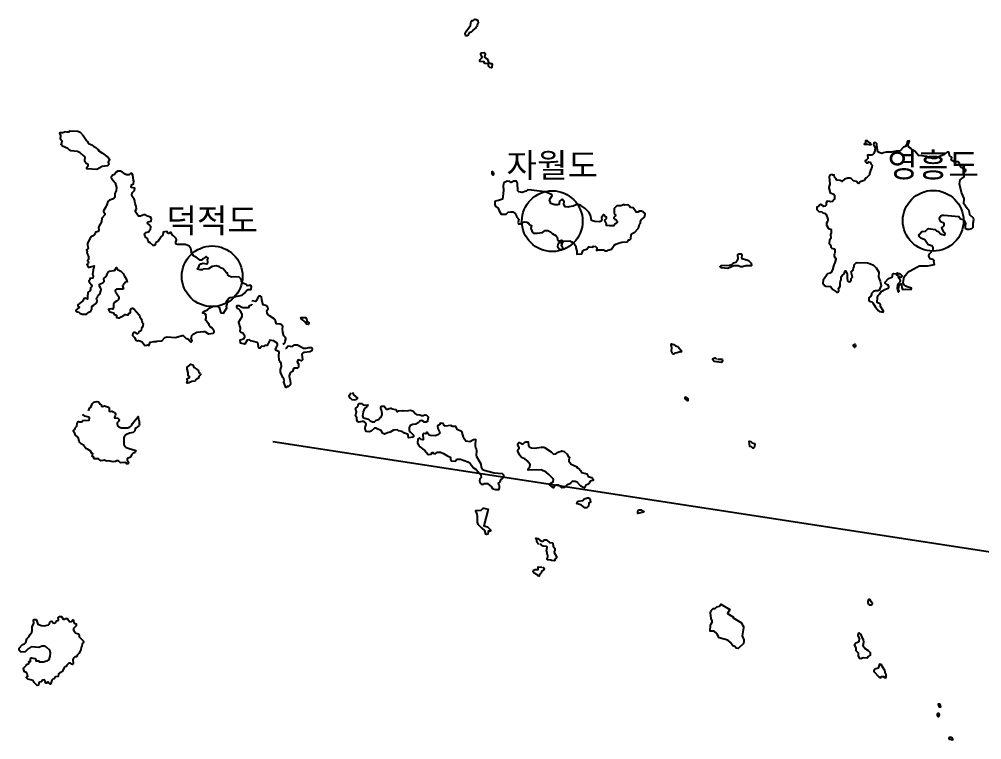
# Model space of a CAD drawing. Header units: millimetres. Extents: x -954552 to 1497340, y -301250 to 736091.
# Drawn here: x 116332 to 155975, y 396151 to 425817 of the extents above; entities that cross this region are included whole.
import ezdxf
from ezdxf.enums import TextEntityAlignment as Align

# ---------------------------------------------------------------- set-up
doc = ezdxf.new("R2010")
doc.units = ezdxf.units.MM
for name, color, linetype in [('2122', 7, 'Continuous'), ('AWS', 4, 'Continuous'), ('AWS명', 2, 'Continuous'), ('티센', 6, 'Continuous')]:
    doc.layers.add(name, color=color, linetype=linetype)
doc.styles.get("Standard").update_dxf_attribs({"font": ''})
doc.styles.get('Standard').set_extended_font_data('Gulim')

msp = doc.modelspace()

# ---------------------------------------------------------------- linework, layer by layer
at = {"layer": '2122', "color": 7}
for points in [[(135135, 425468), (135011, 425366), (135005, 425346), (134946, 425283), (134864, 425252), (134807, 425147), (134787, 425135), (134728, 425133), (134707, 425158), (134701, 425221), (134710, 425283), (134769, 425353), (134913, 425564), (134940, 425726), (134973, 425763), (135029, 425769), (135069, 425811), (135092, 425817), (135148, 425813), (135223, 425772), (135227, 425659), (135202, 425634), (135194, 425559), (135177, 425522), (135135, 425468), (135135, 425468)], [(135626, 424136), (135657, 424031), (135762, 423999), (135793, 424001), (135805, 423979), (135790, 423832), (135777, 423820), (135709, 423827), (135661, 423890), (135662, 423959), (135637, 423985), (135513, 423993), (135469, 424065), (135307, 424084), (135305, 424149), (135389, 424230), (135398, 424258), (135398, 424276), (135344, 424364), (135345, 424420), (135375, 424441), (135482, 424449), (135505, 424422), (135519, 424380), (135498, 424252), (135554, 424214), (135607, 424193), (135626, 424136), (135626, 424136)], [(118283, 421177), (118382, 421177), (118383, 421189), (118427, 421219), (118745, 421205), (118839, 421169), (118968, 421036), (119068, 420866), (119080, 420866), (119102, 420819), (119126, 420800), (119188, 420702), (119348, 420636), (119386, 420589), (119486, 420533), (119558, 420465), (119570, 420465), (119614, 420395), (119761, 420305), (119998, 420121), (120045, 420051), (120045, 420019), (120000, 419933), (120017, 419842), (120008, 419829), (119966, 419777), (119741, 419749), (119532, 419634), (119114, 419656), (119109, 419709), (119167, 419802), (119167, 419802), (119167, 419834), (119087, 419878), (119032, 419954), (119028, 420021), (119045, 420137), (118997, 420192), (118985, 420192), (118839, 420319), (118738, 420378), (118461, 420403), (118408, 420432), (118334, 420497), (118117, 420587), (118069, 420648), (118063, 420694), (118090, 420728), (118096, 420800), (118061, 420832), (118028, 420882), (118049, 421032), (118001, 421121), (118015, 421160), (118133, 421152), (118190, 421186), (118270, 421192), (118270, 421192)], [(149824, 419422), (149743, 419407), (149686, 419330), (149724, 419023), (149686, 418949), (149681, 418874), (149738, 418673), (149880, 418621), (149917, 418570), (149915, 418433), (149902, 418396), (149825, 418310), (149751, 418295), (149706, 418314), (149613, 418322), (149568, 418263), (149573, 418164), (149529, 418120), (149454, 418108), (149453, 418122), (149349, 418192), (149323, 418189), (149305, 418177), (149254, 418102), (149184, 418076), (149183, 417983), (149269, 417900), (149388, 417885), (149431, 417841), (149535, 417821), (149561, 417783), (149561, 417783), (149633, 417582), (149632, 417551), (149618, 417488), (149580, 417427), (149579, 417333), (149658, 417206), (149762, 417180), (149776, 417167), (149773, 417017), (149761, 416976), (149748, 416962), (149759, 416783), (149706, 416725), (149697, 416593), (149753, 416505), (149758, 416436), (149794, 416392), (149895, 416363), (149919, 416346), (149925, 416215), (149917, 416153), (149894, 416134), (149896, 416060), (149962, 415946), (149962, 415928), (149915, 415765), (149882, 415706), (149830, 415498), (149760, 415381), (149738, 415362), (149628, 415339), (149628, 415339), (149577, 415290), (149577, 415268), (149442, 415074), (149428, 414955), (149501, 414854), (149557, 414822), (149744, 414813), (149848, 414686), (149959, 414603), (149996, 414583), (150053, 414583), (150091, 414632), (150080, 414738), (150099, 414757), (150138, 414831), (150139, 414950), (150153, 415037), (150186, 415093), (150188, 415206), (150223, 415243), (150229, 415263), (150302, 415329), (150334, 415445), (150354, 415465), (150367, 415462), (150434, 415332), (150439, 415239), (150432, 415171), (150442, 415045), (150472, 415016), (150546, 415012), (150546, 415012), (150598, 415074), (150599, 415148), (150650, 415198), (150597, 415424), (150673, 415485), (150688, 415591), (150719, 415634), (150720, 415709), (150809, 415792), (150838, 415808), (151264, 415784), (151388, 415742), (151519, 415690), (151631, 415577), (151740, 415405), (151724, 415206), (151748, 415124), (151797, 415030), (151831, 414857), (151747, 414668), (151722, 414643), (151703, 414635), (151596, 414632), (151521, 414612), (151439, 414529), (151438, 414486), (151406, 414417), (151330, 414343), (151322, 414265), (151328, 414237), (151340, 414212), (151340, 414212), (151449, 414178), (151495, 414141), (151596, 413963), (151684, 413869), (151711, 413820), (151770, 413780), (151914, 413760), (151933, 413803), (151804, 413993), (151800, 414062), (151770, 414118), (151687, 414138), (151670, 414151), (151686, 414369), (151712, 414444), (151776, 414505), (151846, 414623), (151933, 414646), (151979, 414692), (152117, 414749), (152155, 414787), (152155, 414812), (152112, 414887), (152053, 414901), (152007, 414930), (151991, 414963), (151996, 414989), (152135, 415146), (152274, 415196), (152299, 415234), (152300, 415309), (152300, 415309), (152350, 415342), (152454, 415341), (152481, 415290), (152513, 415286), (152514, 415349), (152489, 415377), (152525, 415363), (152576, 415342), (152619, 415335), (152681, 415262), (152693, 415259), (152693, 415234), (152642, 415185), (152605, 415210), (152565, 415230), (152536, 415205), (152554, 415166), (152579, 415141), (152615, 415054), (152608, 414998), (152519, 414912), (152503, 414877), (152498, 414737), (152526, 414599), (152551, 414587), (152571, 414618), (152547, 414693), (152555, 414817), (152593, 414867), (152656, 414922), (152659, 414897), (152659, 414897), (152671, 414897), (152685, 414759), (152728, 414684), (152853, 414706), (153071, 414690), (153085, 414747), (152904, 414796), (152843, 414825), (152780, 414885), (152745, 414964), (152760, 415139), (152786, 415213), (152815, 415262), (152920, 415380), (152997, 415444), (153323, 415625), (153412, 415662), (153736, 415661), (153822, 415674), (154025, 415713), (154008, 415825), (154022, 415887), (153991, 415909), (153854, 415958), (153799, 416059), (153800, 416084), (153836, 416178), (153972, 416319), (153979, 416406), (153918, 416482), (153769, 416531), (153769, 416531), (153629, 416737), (153468, 416802), (153407, 416852), (153382, 416934), (153433, 416981), (153434, 417002), (153491, 417061), (153516, 417073), (153659, 417092), (153756, 417181), (153787, 417196), (154041, 417167), (154116, 417104), (154191, 417077), (154277, 416982), (154456, 416929), (154470, 417010), (154428, 417043), (154336, 417219), (154347, 417259), (154359, 417259), (154426, 417323), (154433, 417361), (154427, 417404), (154408, 417424), (154289, 417477), (154236, 417583), (154240, 417630), (154263, 417688), (154294, 417722), (154347, 417745), (154347, 417745), (154433, 417744), (155025, 417689), (155098, 417600), (155204, 417570), (155241, 417544), (155308, 417422), (155289, 417302), (155292, 417210), (155347, 417187), (155360, 417171), (155454, 417170), (155567, 417205), (155618, 417255), (155628, 417292), (155623, 417379), (155621, 417424), (155647, 417566), (155636, 417627), (155498, 417756), (155485, 417775), (155453, 417944), (155435, 417976), (155385, 418014), (155329, 418079), (155317, 418114), (155234, 418222), (155256, 418441), (155147, 418686), (155065, 419037), (155087, 419205), (155151, 419267), (155151, 419267), (155249, 419333), (155258, 419365), (155228, 419438), (155222, 419491), (155304, 419546), (155318, 419617), (155132, 419708), (155077, 419780), (155060, 419874), (155005, 419944), (154848, 419951), (154780, 419989), (154725, 420008), (154720, 420061), (154733, 420076), (154739, 420126), (154641, 420206), (154636, 420303), (154605, 420344), (154545, 420338), (154428, 420263), (154415, 420239), (154345, 420204), (154234, 420171), (154082, 420089), (153946, 420078), (153845, 420112), (153790, 420113), (153733, 420167), (153597, 420180), (153523, 420197), (153523, 420197), (153368, 420208), (153225, 420385), (153088, 420461), (153046, 420512), (152972, 420552), (152948, 420589), (152942, 420664), (152995, 420798), (152989, 420807), (152914, 420802), (152871, 420652), (152834, 420584), (152748, 420546), (152620, 420401), (152451, 420390), (152245, 420341), (152037, 420349), (151926, 420315), (151857, 420296), (151781, 420321), (151695, 420365), (151674, 420543), (151656, 420599), (151651, 420688), (151619, 420726), (151545, 420737), (151525, 420718), (151518, 420643), (151585, 420526), (151570, 420393), (151550, 420331), (151550, 420331), (151524, 420287), (151471, 420240), (151436, 420226), (151267, 420217), (151278, 420079), (151228, 420034), (151228, 420021), (151176, 419986), (151187, 419942), (151232, 419903), (151288, 419910), (151314, 419941), (151382, 419937), (151406, 419861), (151461, 419816), (151447, 419729), (151424, 419653), (151393, 419593), (151355, 419466), (151348, 419409), (151212, 419280), (151187, 419268), (151132, 419181), (150970, 419128), (150912, 419054), (150866, 419073), (150819, 419143), (150694, 419161), (150621, 419227), (150615, 419247), (150537, 419278), (150537, 419278), (150465, 419279), (150322, 419226), (150219, 419140), (150194, 419144), (150139, 419179), (150002, 419187), (149971, 419263), (149910, 419314), (149891, 419415), (149828, 419403), (149824, 419422), (149824, 419422)], [(151275, 420662), (151144, 420665), (151152, 420688), (151201, 420730), (151202, 420824), (151253, 420823), (151289, 420778), (151376, 420733), (151395, 420714), (151406, 420645), (151356, 420644), (151275, 420662), (151275, 420662)], [(125761, 414696), (125856, 414685), (125881, 414710), (125901, 414831), (125828, 414873), (125804, 414850), (125721, 414843), (125677, 414894), (125535, 414946), (125486, 415009), (125487, 415074), (125456, 415128), (125420, 415175), (125388, 415199), (125258, 415207), (125070, 415191), (124953, 415246), (124928, 415275), (124905, 415362), (124873, 415381), (124726, 415537), (124658, 415563), (124584, 415624), (124441, 415670), (124272, 415632), (124210, 415594), (124197, 415575), (124125, 415537), (123902, 415528), (123875, 415497), (123863, 415497), (123863, 415497), (123780, 415499), (123670, 415532), (123672, 415553), (123729, 415619), (123757, 415699), (123806, 415745), (123830, 415745), (123892, 415777), (124044, 415749), (124087, 415765), (124100, 415825), (124089, 415925), (124109, 415974), (124047, 416032), (124023, 416032), (123972, 416011), (123913, 415953), (123895, 415948), (123857, 415897), (123783, 415902), (123622, 416027), (123522, 416059), (123504, 416078), (123413, 416223), (123420, 416254), (123403, 416380), (123310, 416487), (123168, 416549), (122844, 416541), (122800, 416558), (122778, 416577), (122778, 416577), (122776, 416633), (122815, 416720), (122812, 416745), (122784, 416804), (122689, 416900), (122632, 416941), (122588, 417036), (122533, 417043), (122486, 416994), (122451, 417016), (122430, 417077), (122314, 417069), (122258, 417048), (122249, 416930), (122149, 416844), (122122, 416781), (122075, 416745), (122049, 416676), (122026, 416652), (121981, 416632), (121941, 416584), (121923, 416512), (121891, 416495), (121854, 416506), (121723, 416618), (121659, 416656), (121641, 416683), (121613, 416785), (121521, 416860), (121495, 416979), (121514, 417007), (121514, 417007), (121565, 417037), (121684, 417078), (121716, 417132), (121741, 417156), (121756, 417269), (121688, 417357), (121632, 417376), (121609, 417451), (121645, 417472), (121760, 417506), (121773, 417605), (121743, 417674), (121613, 417705), (121526, 417759), (121458, 417760), (121325, 417706), (121244, 417714), (121200, 417763), (121180, 417808), (121116, 417891), (121114, 417936), (121156, 418015), (121151, 418121), (121131, 418151), (121107, 418231), (121080, 418385), (121062, 418429), (121031, 418456), (120989, 418523), (120971, 418577), (120985, 418667), (120985, 418667), (121074, 418766), (121088, 418860), (120957, 418892), (120945, 418918), (120953, 419005), (121034, 419041), (121052, 419154), (121032, 419191), (121015, 419398), (120973, 419461), (120917, 419462), (120847, 419410), (120753, 419412), (120691, 419434), (120588, 419515), (120505, 419565), (120399, 419564), (120319, 419515), (120260, 419423), (120154, 419377), (120134, 419352), (120115, 419312), (120132, 419255), (120151, 419249), (120280, 419085), (120339, 418890), (120330, 418759), (120273, 418641), (120270, 418497), (120212, 418417), (120043, 418373), (120043, 418373), (119986, 418315), (119940, 418178), (119889, 418079), (119888, 418060), (119805, 417930), (119805, 417906), (119853, 417817), (119852, 417761), (119737, 417625), (119723, 417475), (119607, 417278), (119600, 417246), (119611, 417147), (119585, 417084), (119466, 417052), (119433, 416950), (119343, 416879), (119313, 416866), (119251, 416810), (119137, 416592), (119145, 416516), (119161, 416466), (119166, 416381), (119097, 416327), (119111, 416287), (119136, 416259), (119109, 416193), (119142, 416139), (119184, 416039), (119191, 415958), (119176, 415914), (119176, 415914), (119137, 415879), (119178, 415825), (119175, 415756), (119116, 415725), (119139, 415670), (119170, 415615), (119208, 415610), (119417, 415665), (119381, 415495), (119357, 415378), (119351, 415303), (119377, 415248), (119361, 415158), (119242, 415148), (119241, 415085), (119199, 415035), (119218, 415004), (119299, 414892), (119318, 414833), (119307, 414806), (119264, 414756), (119266, 414685), (119256, 414647), (119157, 414568), (119145, 414381), (119147, 414287), (119046, 414329), (118991, 414320), (118957, 414228), (118750, 414062), (118749, 414037), (118749, 414037), (118774, 413994), (118803, 413979), (118803, 413943), (118683, 413846), (118668, 413826), (118670, 413779), (118785, 413757), (118822, 413718), (118925, 413670), (119098, 413669), (119194, 413761), (119282, 413791), (119322, 413878), (119317, 413978), (119330, 414003), (119408, 414046), (119493, 414113), (119524, 414166), (119539, 414227), (119510, 414331), (119554, 414374), (119568, 414430), (119656, 414497), (119709, 414672), (119706, 414703), (119679, 414759), (119642, 414829), (119638, 414910), (119769, 414964), (119831, 415025), (119809, 415147), (119809, 415147), (119930, 415236), (119954, 415322), (119992, 415410), (120010, 415429), (120054, 415449), (120227, 415468), (120266, 415491), (120332, 415589), (120377, 415512), (120514, 415445), (120616, 415344), (120673, 415244), (120734, 415134), (120762, 415047), (120788, 415011), (120771, 415000), (120702, 414989), (120647, 414925), (120606, 414872), (120583, 414842), (120615, 414761), (120621, 414734), (120585, 414709), (120338, 414708), (120302, 414671), (120283, 414634), (120295, 414581), (120317, 414552), (120439, 414388), (120440, 414326), (120406, 414271), (120406, 414271), (120332, 414216), (120265, 414167), (120216, 414090), (120210, 413966), (120184, 413883), (120115, 413897), (120021, 413882), (120014, 413874), (120035, 413804), (120057, 413776), (120211, 413726), (120248, 413660), (120333, 413631), (120341, 413581), (120334, 413542), (120418, 413520), (120468, 413528), (120531, 413559), (120647, 413637), (120688, 413658), (120759, 413645), (120824, 413646), (120865, 413722), (120917, 413748), (120913, 413846), (120914, 413865), (120947, 413912), (121001, 413917), (121065, 413885), (121260, 413666), (121259, 413653), (121259, 413653), (121278, 413634), (121297, 413565), (121357, 413477), (121378, 413407), (121400, 413340), (121436, 413285), (121422, 413200), (121393, 413128), (121373, 413080), (121357, 413003), (121326, 412976), (121259, 412944), (121233, 412892), (121183, 412870), (121144, 412891), (121093, 412922), (121031, 412924), (121006, 412886), (121003, 412801), (121044, 412760), (121081, 412716), (121114, 412646), (121123, 412622), (121203, 412582), (121237, 412586), (121305, 412575), (121397, 412539), (121509, 412387), (121588, 412392), (121614, 412408), (121653, 412385), (121653, 412385), (121684, 412404), (121723, 412515), (121745, 412526), (121872, 412546), (121965, 412548), (122003, 412563), (122191, 412576), (122223, 412594), (122333, 412718), (122420, 412735), (122763, 412717), (123045, 412791), (123089, 412793), (123200, 412685), (123299, 412640), (123334, 412600), (123341, 412576), (123385, 412539), (123429, 412538), (123448, 412587), (123424, 412638), (123406, 412669), (123432, 412719), (123445, 412800), (123467, 412827), (123491, 412852), (123648, 412934), (123916, 412960), (123979, 412956), (124120, 412870), (124147, 412862), (124147, 412862), (124315, 412885), (124359, 412941), (124366, 412979), (124351, 413007), (124261, 413105), (124191, 413147), (124159, 413209), (124151, 413257), (124129, 413280), (124119, 413311), (124106, 413311), (124014, 413409), (124005, 413428), (124031, 413509), (124026, 413615), (123996, 413690), (123897, 413717), (123898, 413748), (123961, 413800), (124080, 413851), (124176, 413937), (124315, 413997), (124476, 414007), (124507, 414004), (124532, 413988), (124563, 413950), (124641, 413724), (124740, 413722), (124876, 413939), (124870, 414001), (124888, 414034), (124888, 414034), (124896, 414088), (124867, 414164), (124867, 414213), (124890, 414248), (124982, 414343), (125020, 414361), (125134, 414371), (125508, 414453), (125622, 414551), (125699, 414666), (125761, 414696), (125761, 414696)], [(135823, 419539), (135795, 419531), (135796, 419465), (135840, 419411), (135864, 419413), (135875, 419449), (135861, 419503), (135844, 419536), (135823, 419539), (135823, 419539)], [(145842, 415668), (145767, 415670), (145514, 415555), (145246, 415578), (145197, 415623), (145198, 415641), (145242, 415676), (145276, 415684), (145585, 415685), (145680, 415715), (145750, 415782), (145850, 415812), (145920, 415892), (145949, 415956), (145926, 416127), (145936, 416149), (145980, 416163), (146077, 416158), (146092, 416090), (146078, 416009), (146096, 415968), (146301, 415917), (146362, 415885), (146480, 415771), (146491, 415683), (146479, 415659), (146260, 415662), (146115, 415627), (146034, 415628), (145947, 415664), (145842, 415668), (145842, 415668)], [(127182, 412438), (127241, 412465), (127275, 412494), (127288, 412566), (127316, 412638), (127316, 412675), (127304, 412707), (127233, 412788), (127187, 412932), (127181, 413073), (127188, 413164), (127132, 413236), (127081, 413267), (126930, 413276), (126911, 413303), (126893, 413394), (126829, 413483), (126642, 413602), (126573, 413661), (126540, 413730), (126524, 413813), (126546, 413844), (126584, 413895), (126574, 413955), (126512, 414013), (126376, 414052), (126369, 414083), (126379, 414085), (126369, 414083), (126330, 414261), (126304, 414384), (126304, 414384), (126275, 414422), (126204, 414420), (126170, 414386), (126107, 414242), (126072, 414200), (125929, 414219), (125929, 414219)], [(127524, 412343), (127605, 412358), (127668, 412413), (127786, 412415), (128043, 412269), (128153, 412268), (128254, 412304), (128365, 412296), (128396, 412252), (128388, 412170), (128306, 412122), (128069, 412098), (128018, 412074), (127969, 412021), (127992, 411796), (127957, 411753), (127903, 411762), (127864, 411782), (127852, 411798), (127807, 411780), (127782, 411718), (127815, 411649), (127833, 411636), (127828, 411492), (127790, 411455), (127640, 411448), (127621, 411433), (127581, 411315), (127494, 411260), (127448, 411137), (127447, 411106), (127447, 411106), (127470, 410999), (127494, 410942), (127498, 410801), (127478, 410755), (127428, 410699), (127366, 410697), (127333, 410651), (127308, 410655), (127231, 410876), (127237, 410945), (127226, 411008), (127190, 411065), (127087, 411283), (127089, 411398), (127129, 411516), (127121, 411666), (127097, 411685), (127036, 411798), (127023, 411961), (127038, 412114), (127025, 412136), (126915, 412182), (126891, 412245), (126894, 412270), (126926, 412313), (126967, 412401), (126969, 412437), (126956, 412475), (126938, 412490), (126801, 412578), (126659, 412610), (126659, 412610), (126543, 412388), (126444, 412386), (126411, 412340), (126317, 412354), (126254, 412268), (126211, 412281), (126180, 412331), (126169, 412456), (126139, 412504), (125865, 412577), (125822, 412617), (125722, 412610), (125675, 412538), (125668, 412507), (125619, 412441), (125445, 412480), (125429, 412611), (125442, 412624), (125598, 412666), (125624, 412734), (125625, 412765), (125545, 412885), (125452, 412924), (125428, 412955), (125449, 413105), (125371, 413325), (125371, 413356), (125507, 413572), (125515, 413678), (125428, 413823), (125380, 413874), (125380, 413874), (125306, 413913), (125288, 413957), (125289, 414001), (125301, 414026), (125376, 414025), (125494, 413962), (125538, 413953), (125757, 413943), (125800, 413967), (125807, 414018), (125820, 414033), (125895, 414053), (125925, 414091), (125925, 414091)], [(128088, 413363), (128059, 413400), (127929, 413496), (127949, 413539), (128136, 413536), (128166, 413499), (128171, 413398), (128196, 413354), (128249, 413341), (128264, 413322), (128243, 413254), (128162, 413267), (128088, 413363), (128088, 413363)], [(127292, 412272), (127323, 412269), (127405, 412371), (127498, 412363), (127498, 412363)], [(143234, 412036), (143223, 412094), (143192, 412148), (143213, 412282), (143190, 412414), (143203, 412451), (143297, 412430), (143364, 412370), (143463, 412346), (143611, 412169), (143598, 412113), (143509, 412127), (143509, 412127)], [(150770, 412376), (150766, 412323), (150740, 412307), (150728, 412311), (150698, 412356), (150699, 412405), (150743, 412439), (150768, 412438), (150770, 412376), (150770, 412376)], [(143234, 412036), (143300, 412043), (143358, 412083), (143433, 412095), (143509, 412127)], [(123515, 411524), (123536, 411472), (123666, 411400), (123697, 411378), (123730, 411278), (123779, 411245), (123801, 411195), (123794, 411176), (123725, 411109), (123703, 411022), (123642, 411010), (123590, 410970), (123571, 410911), (123434, 410895), (123383, 410871), (123352, 410868), (123314, 410851), (123243, 410828), (123228, 410838), (123259, 410930), (123254, 410988), (123266, 411019), (123342, 411064), (123349, 411102), (123290, 411145), (123288, 411272), (123280, 411310), (123242, 411404), (123253, 411497), (123363, 411579), (123369, 411598), (123369, 411598), (123381, 411598), (123389, 411611), (123475, 411588), (123515, 411524), (123515, 411524)], [(145086, 411820), (145286, 411823), (145298, 411761), (145265, 411693), (145244, 411684), (144953, 411720), (144898, 411793), (144899, 411817), (144916, 411848), (144937, 411867), (144987, 411872), (145042, 411830), (145042, 411830)], [(129990, 410440), (129932, 410335), (129901, 410304), (129931, 410240), (129956, 410231), (130033, 410163), (130136, 410153), (130211, 410167), (130262, 410198), (130263, 410235), (130118, 410353), (130070, 410450), (130070, 410450)], [(119188, 409696), (119216, 409760), (119229, 409808), (119273, 409835), (119305, 409904), (119337, 409986), (119403, 410048), (119440, 410063), (119528, 410077), (119590, 410070), (119664, 409962), (119714, 409930), (119725, 409882), (119759, 409872), (119848, 409896), (119921, 409867), (120007, 409843), (120039, 409811), (120031, 409722), (120034, 409678), (120091, 409668), (120140, 409679), (120203, 409650), (120281, 409601), (120291, 409560), (120287, 409490), (120255, 409434), (120261, 409406), (120398, 409388), (120442, 409332), (120434, 409270), (120434, 409270), (120364, 409201), (120360, 409169), (120374, 409083), (120430, 409032), (120535, 408998), (120797, 408995), (120872, 409019), (120916, 409045), (120974, 409104), (120995, 409179), (121236, 409456), (121240, 409319), (121271, 409271), (121275, 409174), (121288, 409159), (121268, 409087), (121128, 408984), (121113, 408964), (121090, 408865), (121026, 408803), (120876, 408775), (120725, 408703), (120648, 408623), (120638, 408579), (120637, 408335), (120658, 408278), (120703, 408214), (120733, 408187), (120853, 408144), (121097, 408078), (121127, 408059), (121127, 408059), (121126, 408033), (121100, 407984), (121025, 407948), (120961, 407880), (120915, 407787), (120790, 407730), (120777, 407714), (120776, 407658), (120825, 407583), (120824, 407526), (120812, 407514), (120756, 407518), (120743, 407540), (120681, 407560), (120500, 407557), (120426, 407635), (120351, 407640), (120300, 407601), (120200, 407598), (120006, 407638), (119919, 407628), (119848, 407662), (119779, 407650), (119689, 407632), (119658, 407669), (119603, 407712), (119422, 407717), (119403, 407727), (119398, 407781), (119336, 407825), (119357, 407943), (119357, 407943), (119307, 407956), (119290, 407986), (119276, 408039), (119141, 408109), (119069, 408140), (118981, 408286), (118876, 408341), (118818, 408402), (118799, 408433), (118773, 408565), (118760, 408590), (118736, 408628), (118650, 408691), (118621, 408766), (118572, 408843), (118572, 408887), (118617, 408929), (118631, 408992), (118707, 409066), (118720, 409178), (118760, 409252), (118785, 409258), (118806, 409245), (118878, 409237), (118929, 409256), (118954, 409290), (119217, 409307), (119221, 409398), (119199, 409433), (119038, 409479), (118945, 409541), (118945, 409541)], [(130539, 409931), (130683, 409947), (130676, 409885), (130558, 409793), (130496, 409657), (130469, 409482), (130481, 409445), (130506, 409410), (130564, 409386), (130722, 409347), (130790, 409277), (130884, 409235), (130958, 409237), (130984, 409250), (131035, 409305), (131135, 409340), (131218, 409427), (131237, 409433), (131282, 409538), (131286, 409582), (131257, 409719), (131224, 409767), (131226, 409806), (131231, 409852), (131267, 409883), (131362, 409881), (131461, 409766), (131516, 409759), (131569, 409796), (131642, 409804), (131683, 409781), (131683, 409781), (131841, 409747), (131884, 409672), (131927, 409665), (131971, 409696), (132108, 409706), (132140, 409692), (132365, 409711), (132446, 409716), (132533, 409690), (132570, 409661), (132651, 409565), (132694, 409546), (132831, 409532), (132900, 409498), (132974, 409504), (133042, 409532), (133099, 409521), (133172, 409452), (133178, 409420), (133179, 409407), (133154, 409383), (133144, 409257), (133094, 409228), (133026, 409229), (132908, 409290), (132827, 409279), (132813, 409252), (132761, 409205), (132669, 409141), (132537, 409137), (132437, 409094), (132437, 409094), (132395, 409008), (132396, 408889), (132444, 408815), (132574, 408686), (132573, 408624), (132548, 408609), (132454, 408592), (132366, 408587), (132355, 408696), (132319, 408734), (132206, 408774), (132108, 408838), (131958, 408877), (131909, 408916), (131746, 408900), (131614, 408821), (131505, 408790), (131375, 408737), (131289, 408773), (131246, 408876), (131023, 408980), (130967, 408981), (130828, 408852), (130740, 408828), (130621, 408843), (130573, 408950), (130574, 409012), (130626, 409127), (130626, 409165), (130608, 409187), (130577, 409215), (130577, 409215), (130565, 409216), (130552, 409241), (130510, 409253), (130446, 409248), (130437, 409257), (130391, 409236), (130316, 409229), (130281, 409235), (130241, 409311), (130230, 409411), (130182, 409493), (130216, 409659), (130180, 409787), (130281, 409866), (130309, 409982), (130327, 409991), (130427, 409991), (130495, 409941), (130539, 409931), (130539, 409931)], [(143876, 410201), (143808, 410248), (143760, 410253), (143750, 410243), (143750, 410216), (143782, 410162), (143823, 410131), (143867, 410113), (143886, 410123), (143885, 410189), (143876, 410201), (143876, 410201)], [(135950, 406452), (136067, 406460), (136093, 406475), (136112, 406531), (136106, 406606), (136089, 406646), (136078, 406725), (136092, 406726), (136141, 406774), (136161, 406848), (136244, 406928), (136244, 406954), (136288, 406996), (136289, 407046), (136240, 407097), (135897, 407121), (135480, 407240), (135427, 407269), (135397, 407316), (135376, 407373), (135359, 407499), (135185, 407805), (135166, 407858), (135175, 408051), (135159, 408129), (135140, 408161), (135122, 408271), (135138, 408520), (135038, 408497), (134887, 408424), (134731, 408440), (134731, 408440), (134671, 408528), (134628, 408611), (134580, 408798), (134544, 408848), (134364, 408923), (134328, 409030), (134316, 409042), (134179, 409054), (134105, 409086), (133873, 409065), (133848, 409075), (133833, 409093), (133787, 409173), (133682, 409187), (133636, 409113), (133561, 409076), (133571, 408964), (133647, 408832), (133650, 408769), (133606, 408726), (133479, 408671), (133255, 408681), (133222, 408689), (133162, 408761), (133150, 408805), (133120, 408803), (133094, 408787), (133074, 408753), (132993, 408767), (132955, 408705), (132971, 408555), (132971, 408555), (132964, 408506), (132953, 408494), (132893, 408514), (132834, 408570), (132797, 408567), (132752, 408521), (132731, 408372), (132795, 408251), (132825, 408213), (132847, 408213), (132940, 408125), (133038, 408067), (133167, 407908), (133199, 407901), (133298, 407913), (133344, 407984), (133387, 407983), (133411, 407933), (133467, 407929), (133518, 407971), (133562, 407990), (133687, 407988), (133804, 407942), (133939, 407848), (134058, 407800), (134089, 407769), (134094, 407703), (134088, 407694), (134125, 407636), (134297, 407625), (134323, 407644), (134323, 407644), (134340, 407673), (134388, 407701), (134513, 407705), (134810, 407589), (134898, 407531), (135044, 407344), (135156, 407277), (135297, 407097), (135346, 407061), (135353, 406949), (135300, 406888), (135292, 406818), (135298, 406762), (135352, 406686), (135365, 406677), (135453, 406673), (135491, 406700), (135621, 406701), (135779, 406563), (135823, 406497), (135892, 406469), (135894, 406475), (135950, 406452), (135950, 406452)], [(139386, 407314), (139447, 407242), (139489, 407150), (139708, 407094), (139762, 406984), (139910, 406944), (139966, 406881), (139965, 406830), (139952, 406819), (139846, 406799), (139795, 406702), (139732, 406657), (139673, 406633), (139672, 406618), (139640, 406588), (139609, 406524), (139554, 406531), (139467, 406589), (139307, 406760), (139227, 406788), (139171, 406789), (139115, 406804), (139038, 406715), (139038, 406702), (138888, 406633), (138792, 406531), (138692, 406526), (138550, 406629), (138437, 406637), (138375, 406613), (138336, 406526), (138336, 406526), (138292, 406532), (138262, 406572), (138188, 406634), (138189, 406691), (138214, 406718), (138328, 406769), (138336, 406869), (138320, 406898), (138151, 407079), (138033, 407174), (137829, 407258), (137292, 407257), (137287, 407299), (137363, 407385), (137377, 407479), (137254, 407637), (137241, 407637), (137241, 407650), (137155, 407720), (137013, 407778), (136940, 407879), (136861, 408030), (136862, 408086), (136919, 408154), (136920, 408179), (136865, 408280), (136866, 408336), (136910, 408385), (136936, 408385), (137015, 408343), (137078, 408326), (137078, 408326), (137154, 408400), (137199, 408418), (137248, 408421), (137292, 408411), (137302, 408267), (137368, 408201), (137437, 408175), (137538, 408163), (137651, 408170), (137844, 408202), (137938, 408194), (137969, 408185), (138234, 408008), (138330, 407913), (138427, 407918), (138498, 407979), (138550, 408007), (138647, 408033), (138666, 408051), (138778, 408024), (138901, 407910), (138944, 407812), (139000, 407790), (138984, 407706), (138972, 407694), (138966, 407628), (139070, 407495), (139305, 407382), (139294, 407358), (139386, 407314), (139386, 407314)], [(146630, 408295), (146602, 408180), (146576, 408155), (146551, 408158), (146495, 408213), (146428, 408232), (146395, 408446), (146461, 408438), (146523, 408378), (146617, 408342), (146635, 408316), (146630, 408295), (146630, 408295)], [(139572, 405745), (139474, 405827), (139318, 405867), (139300, 405904), (139320, 405942), (139373, 405968), (139539, 406007), (139602, 406068), (139735, 406113), (139766, 406116), (139772, 406106), (139834, 406090), (139863, 405949), (139850, 405921), (139787, 405897), (139772, 405766), (139703, 405699), (139628, 405700), (139572, 405745), (139572, 405745)], [(135621, 404921), (135741, 404791), (135746, 404744), (135640, 404733), (135645, 404696), (135638, 404614), (135576, 404606), (135556, 404615), (135502, 404760), (135403, 404858), (135382, 404864), (135324, 404913), (135238, 405020), (135209, 405115), (135206, 405333), (135206, 405346), (135195, 405434), (135135, 405581), (135142, 405591), (135354, 405600), (135442, 405680), (135468, 405691), (135642, 405648), (135471, 404958), (135621, 404921), (135621, 404921)], [(141931, 405493), (141811, 405464), (141806, 405552), (141838, 405607), (141863, 405616), (141957, 405618), (141981, 405595), (142050, 405567), (142055, 405542), (142049, 405523), (141931, 405493), (141931, 405493)], [(137730, 404209), (137699, 404219), (137662, 404272), (137633, 404404), (137615, 404434), (137615, 404448), (137628, 404451), (137696, 404438), (137776, 404368), (137859, 404328), (137913, 404328), (137958, 404377), (138039, 404379), (138081, 404354), (138174, 404271), (138299, 404253), (138311, 404240), (138328, 404128), (138389, 404027), (138387, 403926), (138363, 403890), (138362, 403865), (138465, 403694), (138458, 403638), (138401, 403598), (138394, 403552), (138374, 403521), (138257, 403529), (138231, 403551), (138088, 403554), (138076, 403571), (138076, 403571), (138080, 403623), (138097, 403675), (138104, 403756), (138079, 403801), (138081, 403875), (138045, 403925), (138077, 404069), (138054, 404107), (137909, 404125), (137841, 404148), (137817, 404192), (137786, 404202), (137786, 404202)], [(137902, 403244), (137920, 403241), (137952, 403200), (137938, 403134), (137837, 403073), (137829, 403011), (137798, 402981), (137753, 402913), (137746, 402888), (137697, 402901), (137666, 402936), (137537, 403012), (137493, 403068), (137513, 403138), (137581, 403154), (137701, 403163), (137709, 403266), (137859, 403261), (137859, 403261)], [(146083, 400967), (146091, 400929), (146158, 400813), (146164, 400762), (146114, 400429), (146181, 400260), (146180, 400203), (146160, 400117), (145939, 399909), (145856, 399921), (145801, 399991), (145727, 400011), (145623, 400159), (145519, 400251), (145164, 400351), (145060, 400527), (144956, 400623), (144787, 400626), (144809, 400869), (144828, 400929), (144875, 400991), (144871, 401043), (144829, 401143), (144804, 401381), (144817, 401443), (144842, 401493), (144908, 401551), (145002, 401559), (145060, 401624), (145113, 401632), (145179, 401646), (145179, 401646), (145230, 401733), (145601, 401516), (145504, 401351), (145754, 401204), (145734, 401171), (146083, 400967), (146083, 400967)], [(151436, 401816), (151373, 401912), (151355, 401925), (151323, 401923), (151290, 401852), (151289, 401786), (151308, 401748), (151345, 401716), (151345, 401703), (151439, 401712), (151477, 401767), (151436, 401816), (151436, 401816)], [(151089, 400025), (151120, 400165), (151106, 400265), (151067, 400336), (151013, 400481), (150945, 400545), (150914, 400543), (150875, 400472), (150874, 400434), (150929, 400327), (150914, 400177), (150895, 400162), (150788, 400126), (150737, 400062), (150737, 400027), (150791, 399929), (150796, 399824), (150882, 399735), (150880, 399609), (150928, 399508), (150997, 399501), (151085, 399537), (151272, 399528), (151285, 399540), (151292, 399578), (151317, 399584), (151387, 399639), (151388, 399726), (151308, 399815), (151166, 399910), (151094, 400003), (151094, 400003), (151089, 400025), (151089, 400025)], [(151995, 398981), (151836, 399250), (151768, 399264), (151709, 399102), (151571, 399055), (151546, 399027), (151532, 398961), (151740, 398740), (151821, 398707), (151841, 398751), (151919, 398753), (151941, 398749), (151967, 398715), (152015, 398704), (152040, 398741), (152042, 398835), (152000, 398923), (151995, 398981), (151995, 398981)], [(154268, 397557), (154282, 397487), (154237, 397494), (154190, 397601), (154190, 397626), (154246, 397625), (154268, 397557), (154268, 397557)], [(154236, 397183), (154221, 397221), (154197, 397229), (154166, 397233), (154143, 397196), (154143, 397162), (154167, 397120), (154189, 397106), (154209, 397110), (154232, 397163), (154236, 397183), (154236, 397183)], [(154710, 396155), (154791, 396151), (154791, 396177), (154730, 396243), (154630, 396248), (154623, 396219), (154648, 396176), (154710, 396155), (154710, 396155)]]:
    msp.add_lwpolyline(points, dxfattribs=at)
for points in [[(138177, 418378), (138281, 418555), (138258, 418607), (137992, 418717), (137766, 418740), (137431, 418781), (137280, 418792), (137193, 418740), (137049, 418688), (136904, 418717), (136863, 418752), (136852, 419070), (136811, 419145), (136701, 419145), (136597, 419099), (136533, 419134), (136429, 419145), (136296, 419082), (136267, 418966), (136284, 418769), (136256, 418520), (136232, 418410), (136067, 418351), (136000, 418339), (135948, 418323), (135920, 418290), (135917, 418192), (135934, 418152), (135967, 418104), (136054, 418044), (136090, 417962), (136184, 417792), (136381, 417798), (136476, 417868), (136594, 417894), (136657, 417885), (136700, 417865), (136762, 417814), (136816, 417707), (136902, 417577), (136875, 417456), (136893, 417400), (136980, 417398), (137044, 417447), (137138, 417471), (137232, 417456), (137312, 417417), (137361, 417348), (137429, 417323), (137409, 417207), (137410, 417172), (137474, 417034), (137507, 417005), (137507, 417005), (137666, 417008), (137886, 417040), (137988, 417119), (138101, 417118), (138217, 417066), (138285, 416993), (138440, 416906), (138490, 416845), (138495, 416755), (138537, 416692), (138584, 416691), (138622, 416709), (138675, 416715), (138687, 416699), (138636, 416609), (138548, 416592), (138510, 416536), (138508, 416461), (138529, 416424), (138575, 416360), (138625, 416335), (138662, 416331), (138700, 416340), (138713, 416352), (138719, 416399), (138665, 416490), (138666, 416528), (138698, 416567), (138755, 416682), (139005, 416690), (139092, 416659), (139092, 416659), (139203, 416559), (139258, 416474), (139262, 416401), (139298, 416262), (139296, 416139), (139497, 416165), (139543, 416283), (139567, 416308), (139596, 416326), (139712, 416348), (139775, 416441), (139819, 416445), (139938, 416432), (139976, 416469), (140072, 416466), (140113, 416420), (140119, 416398), (140104, 416292), (140161, 416323), (140399, 416328), (140455, 416286), (140548, 416278), (140581, 416315), (140724, 416357), (140833, 416512), (140908, 416563), (140972, 416588), (141158, 416632), (141365, 416646), (141430, 416733), (141486, 416738), (141486, 416738), (141524, 416776), (141536, 416937), (141555, 416974), (141581, 417001), (141684, 417047), (141822, 417202), (141857, 417263), (141883, 417375), (141916, 417418), (141923, 417512), (141949, 417562), (142082, 417672), (142109, 417797), (142101, 417826), (142047, 417879), (141961, 417917), (141873, 417919), (141817, 417870), (141735, 417871), (141619, 418048), (141504, 418070), (141477, 418125), (141432, 418164), (141365, 418177), (141259, 418166), (141247, 418185), (141216, 418182), (141115, 418137), (140940, 418128), (140830, 418019), (140829, 417842), (140829, 417842), (140842, 417838), (140876, 417776), (140890, 417732), (140883, 417710), (140826, 417655), (140826, 417611), (140863, 417585), (140906, 417572), (140961, 417497), (140961, 417446), (140912, 417411), (140872, 417395), (140817, 417308), (140646, 417308), (140521, 417319), (140509, 417335), (140516, 417400), (140449, 417535), (140462, 417561), (140525, 417609), (140526, 417666), (140458, 417691), (140407, 417768), (140388, 417768), (140371, 417718), (140309, 417658), (140325, 417544), (140299, 417507), (140268, 417483), (140236, 417473), (140036, 417486), (140036, 417486), (139900, 417537), (139900, 417537), (139862, 417756), (139798, 417872), (139636, 418028), (139468, 418150), (139364, 418190), (139266, 418179), (139150, 418121), (138978, 418097), (138978, 418097), (138940, 418079), (138816, 418093), (138771, 418162), (138761, 418200), (138781, 418297), (138708, 418401), (138683, 418398), (138592, 418347), (138579, 418322), (138570, 418236), (138555, 418191), (138505, 418173), (138392, 418175), (138230, 418231)], [(116402, 399758), (116334, 399834), (116332, 399915), (116463, 400078), (116544, 400106), (116601, 400149), (116641, 400312), (116688, 400344), (116726, 400390), (116776, 400489), (116852, 400579), (116861, 400644), (116862, 400813), (116939, 400936), (116924, 401092), (116944, 401101), (117023, 401100), (117042, 401075), (117104, 400914), (117244, 400850), (117368, 400839), (117533, 400878), (117582, 400925), (117591, 400996), (117616, 401022), (117678, 401031), (117733, 400961), (117794, 400947), (117813, 400960), (117865, 401043), (117946, 401070), (117946, 401070), (117953, 401088), (117936, 401182), (117968, 401216), (117987, 401222), (118075, 401224), (118141, 401117), (118216, 401122), (118242, 401146), (118298, 401146), (118336, 401120), (118396, 401016), (118409, 401012), (118483, 401018), (118538, 401092), (118550, 401091), (118564, 401067), (118576, 400981), (118599, 400957), (118675, 400921), (118681, 400902), (118670, 400847), (118573, 400735), (118571, 400666), (118656, 400540), (118775, 400510), (118793, 400475), (118798, 400391), (118982, 400213), (118982, 400160), (118932, 400123), (118924, 400102), (118924, 400102), (118916, 399993), (118879, 399968), (118870, 399856), (118780, 399701), (118712, 399633), (118691, 399558), (118617, 399566), (118614, 399551), (118571, 399511), (118540, 399449), (118549, 399293), (118542, 399274), (118519, 399255), (118480, 399262), (118444, 399307), (118381, 399308), (118286, 399216), (118266, 399172), (118216, 399154), (118181, 399124), (118107, 398981), (118032, 398920), (118020, 398921), (117955, 398858), (117941, 398759), (117829, 398739), (117777, 398662), (117715, 398647), (117670, 398601), (117637, 398463), (117617, 398445), (117617, 398445), (117550, 398490), (117531, 398519), (117494, 398516), (117462, 398479), (117430, 398483), (117370, 398624), (117283, 398601), (117238, 398533), (117170, 398515), (117137, 398484), (117123, 398397), (117067, 398390), (117010, 398433), (116940, 398504), (116907, 398591), (116684, 398641), (116635, 398695), (116623, 398717), (116686, 398760), (116662, 398867), (116625, 398914), (116549, 398947), (116509, 399069), (116523, 399118), (116631, 399223), (116631, 399249), (116732, 399284), (116738, 399303), (116727, 399375), (116795, 399377), (116802, 399405), (116802, 399405), (116797, 399496), (116843, 399528), (116978, 399499), (117009, 399467), (117015, 399399), (117132, 399397), (117157, 399365), (117157, 399365), (117315, 399360), (117472, 399395), (117559, 399459), (117599, 399586), (117622, 399714), (117588, 399841), (117472, 399945), (117397, 400009), (117281, 400009), (117142, 399945), (116986, 399957), (116823, 399980), (116696, 399893), (116580, 399777)]]:
    msp.add_lwpolyline(points, close=True, dxfattribs=at)
at = {"layer": 'AWS'}
for centre in [(138287, 417502), (153975, 417521), (124278, 415233)]:
    msp.add_circle(centre, 1250, dxfattribs=at)
at = {"layer": '티센'}
msp.add_lwpolyline([(162665, 402895), (126779, 408424)], dxfattribs=at)

# ---------------------------------------------------------------- texts
at = {"layer": 'AWS명'}
for s, p in [('자월도', (138287, 419002)), ('영흥도', (153975, 419021)), ('덕적도', (124278, 416733))]:
    msp.add_text(s, height=1000, dxfattribs=at).set_placement(p, align=Align.BOTTOM_CENTER)

doc.saveas('drawing.dxf')
